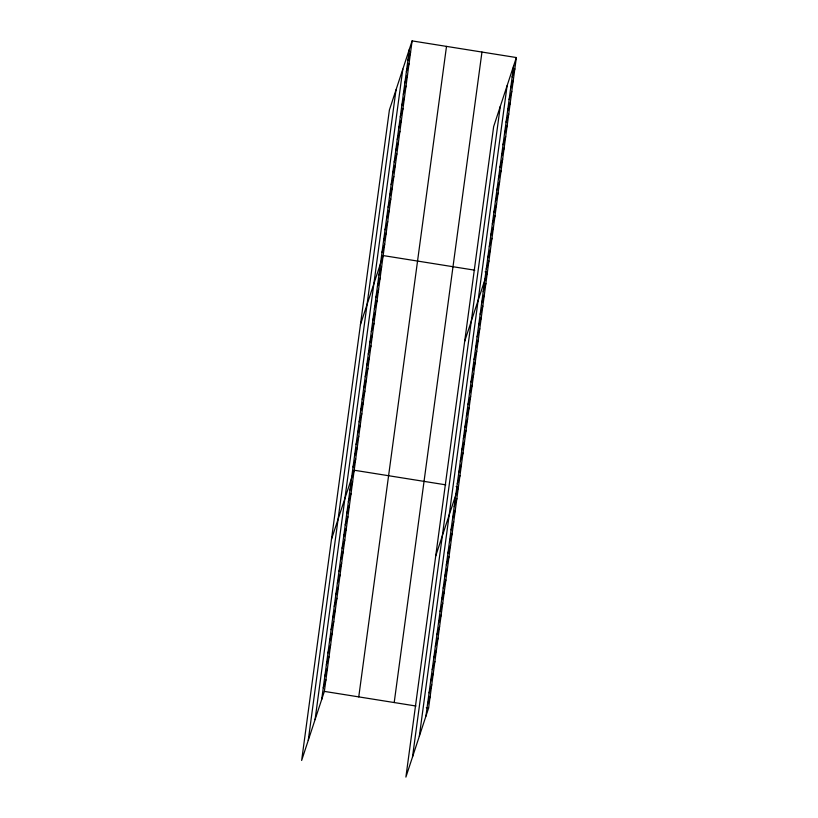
<?xml version="1.0" encoding="UTF-8"?>
<svg xmlns="http://www.w3.org/2000/svg" width="818" height="818" viewBox="0 0 818 818"><rect width="100%" height="100%" fill="white"/><g stroke="black" fill="none" stroke-linecap="round" stroke-linejoin="round"><path stroke-width="1.23" d="M308.253 740.341L396.014 89.847M315.073 719.615L402.824 69.121M321.689 699.502L409.44 49.008M412.108 40.9L389.399 109.97L301.648 760.454L324.347 691.394L412.108 40.9L516.352 57.546L428.601 708.03L405.892 777.1L493.653 126.606L516.352 57.546M358.754 696.885L446.505 46.391M394.204 702.539L481.955 52.055M412.507 756.987L500.258 106.493M419.327 736.261L507.078 85.767M425.933 716.149L513.694 65.655M407.916 60.307L410.585 52.199M406.393 71.606L409.051 63.497M404.869 82.904L407.528 74.796M403.346 94.203L406.004 86.094M401.812 105.502L404.481 97.393M400.288 116.8L402.957 108.692M398.765 128.099L401.433 119.99M397.241 139.397L399.91 131.289M395.718 150.696L398.386 142.577M394.194 161.995L396.863 153.876M392.671 173.293L395.339 165.175M391.147 184.592L393.816 176.473M389.624 195.88L392.292 187.772M388.1 207.179L390.769 199.071M386.577 218.478L389.245 210.369M385.053 229.776L387.722 221.668M383.53 241.075L386.198 232.966M382.006 252.373L384.675 244.265M360.441 324.623L383.141 255.564L474.788 270.196M378.959 274.971L381.617 266.862M377.435 286.269L380.094 278.161M375.912 297.568L378.57 289.46M374.378 308.867L377.047 300.758M372.855 320.165L375.523 312.057M371.331 331.464L374 323.355M369.808 342.762L372.476 334.644M368.284 354.061L370.953 345.942M366.761 365.36L369.429 357.241M365.237 376.658L367.906 368.54M363.713 387.947L366.382 379.838M362.19 399.245L364.859 391.137M360.666 410.544L363.335 402.436M359.143 421.843L361.812 413.734M357.619 433.141L360.288 425.033M356.096 444.44L358.765 436.331M354.572 455.738L357.241 447.63M353.049 467.037L355.707 458.929M331.484 539.287L354.184 470.227L445.82 484.849M349.951 489.972L352.619 481.863M348.376 501.618L351.045 493.51M346.812 513.254L349.48 505.146M345.237 524.9L347.906 516.782M343.672 536.536L346.341 528.428M342.098 548.183L344.767 540.064M340.533 559.819L343.192 551.71M338.959 571.455L341.627 563.346M337.384 583.101L340.053 574.993M335.82 594.737L338.488 586.629M334.245 606.383L336.914 598.265M332.681 618.019L335.339 609.911M512.16 76.953L514.829 68.845M331.106 629.666L333.775 621.547M510.636 88.252L513.305 80.133M329.542 641.302L332.2 633.193M509.113 99.551L511.782 91.432M327.967 652.938L330.636 644.829M507.589 110.849L510.258 102.731M326.392 664.584L329.061 656.476M506.066 122.148L508.735 114.029M324.828 676.22L327.497 668.112M504.542 133.446L507.211 125.328M323.253 687.866L325.922 679.748M503.019 144.735L505.688 136.626M501.495 156.033L504.164 147.925M499.972 167.332L502.641 159.224M498.448 178.631L501.117 170.522M496.925 189.929L499.594 181.821M495.401 201.228L498.07 193.12M493.878 212.527L496.546 204.418M492.354 223.825L495.023 215.717M490.831 235.124L493.489 227.015M489.307 246.422L491.966 238.314M487.784 257.721L490.442 249.613M486.25 269.02L488.919 260.911M464.685 341.27L487.395 272.21L485.105 271.842M483.203 291.617L485.872 283.498M481.679 302.916L484.348 294.797M480.156 314.214L482.824 306.096M478.632 325.513L481.301 317.394M477.109 336.801L479.777 328.693M475.585 348.1L478.254 339.991M474.062 359.399L476.73 351.29M472.538 370.697L475.207 362.589M471.015 381.996L473.683 373.887M469.491 393.294L472.16 385.186M467.968 404.593L470.636 396.485M466.444 415.892L469.113 407.783M464.921 427.19L467.579 419.082M463.397 438.489L466.055 430.38M461.873 449.788L464.532 441.679M460.34 461.086L463.008 452.978M458.816 472.385L461.485 464.276M457.293 483.683L459.961 475.565M435.728 555.933L458.438 486.863L456.147 486.505M454.205 506.618L456.873 498.51M452.63 518.254L455.299 510.146M451.066 529.9L453.724 521.792M449.491 541.536L452.16 533.428M447.916 553.183L450.585 545.074M446.352 564.819L449.021 556.71M444.777 576.465L447.446 568.346M443.213 588.101L445.882 579.993M441.638 599.737L444.307 591.629M440.074 611.383L442.732 603.275M438.499 623.019L441.168 614.911M436.924 634.666L439.593 626.547M435.36 646.302L438.029 638.193M433.785 657.948L436.454 649.829M432.221 669.584L434.879 661.476M430.646 681.22L433.315 673.112M429.082 692.866L431.74 684.758M427.507 704.502L430.176 696.394M324.347 691.394L415.994 706.026M426.311 707.672L428.601 708.03"/></g></svg>
